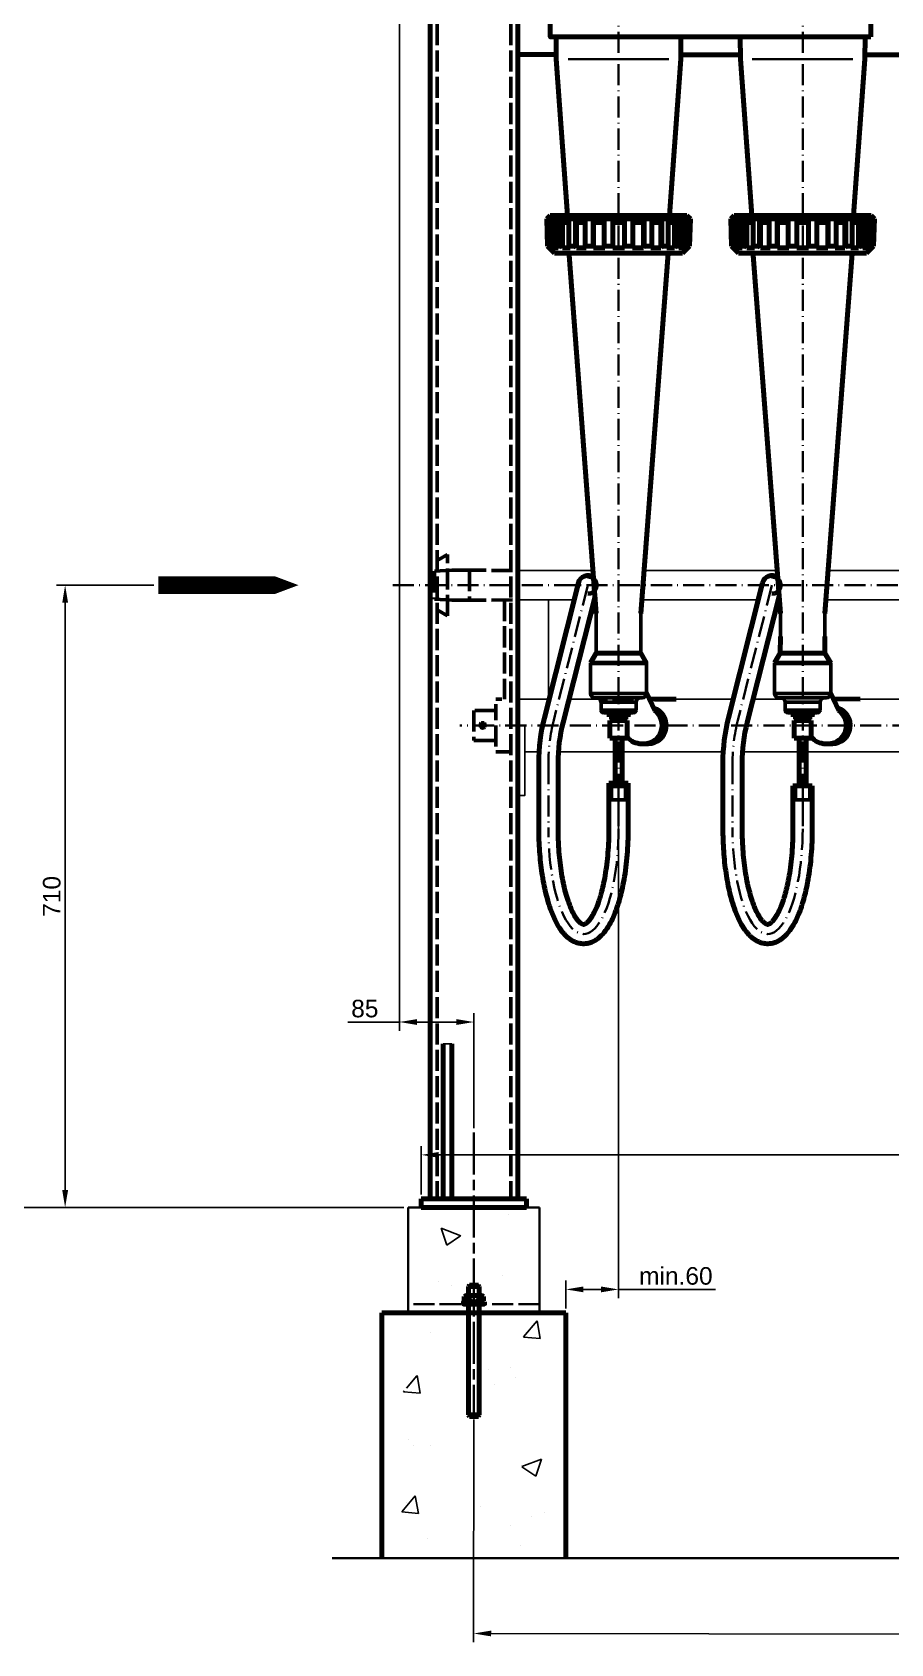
# Model space of a CAD drawing. Header units: millimetres. Extents: x 3186 to 4027, y 1197 to 1791.
# Drawn here: x 3339.6 to 3462, y 1409.1 to 1638.9 of the extents above; entities that cross this region are included whole.
import ezdxf

# ---------------------------------------------------------------- set-up
doc = ezdxf.new("R2010")
doc.units = ezdxf.units.MM
doc.header["$LTSCALE"] = 0.25
for name, pattern in [('ACAD_ISO02W100', [15, 12, -3]), ('ACAD_ISO08W100', [36, 24, -3, 6, -3]), ('ACAD_ISO10W100', [18, 12, -3, 0, -3])]:
    doc.linetypes.add(name, pattern=pattern)
doc.layers.add('AHL-CON-70', color=7, linetype='Continuous')
for name, color, linetype, lineweight in [('KICH THUOC', 1, 'Continuous', 25), ('M_EQUIP_E3', 3, 'Continuous', 35), ('M_EQUIP_E5', 2, 'ACAD_ISO02W100', 50), ('M_EQUIP_E7', 7, 'Continuous', 70), ('M_EQUIP_H_', 4, 'Continuous', 25), ('M_TANKS_E3', 3, 'ACAD_ISO08W100', 35), ('M_TANKS_E7', 7, 'Continuous', 70), ('Visible Edges', 7, 'Continuous', 50), ('Visible Tangent Edges', 7, 'Continuous', 50)]:
    doc.layers.add(name, color=color, linetype=linetype, lineweight=lineweight)
doc.styles.get("Standard").update_dxf_attribs({"font": 'arial.ttf'})
doc.dimstyles.new('ISO 25', dxfattribs={"dimtxt": 2.5, "dimasz": 2.5, "dimexe": 1.25, "dimexo": 0.625, "dimtad": 2, "dimtoh": 1, "dimdec": 0, "dimzin": 0, "dimdsep": 46, "dimtxsty": 'Standard', "dimcen": 2.5, "dimadec": 0, "dimazin": 0, "dimtfac": 1, "dimtdec": 0, "dimtofl": 0, "dimtmove": 0, "dimatfit": 3, "dimfxl": 1, "dimtolj": 1, "dimtzin": 0, "dimarcsym": 0})

# ---------------------------------------------------------------- blocks, each defined once
blk = doc.blocks.new('*D510')
at = {"layer": 'KICH THUOC', "color": 0, "lineweight": -2, "transparency": 16777216}
for p, q in [((3356.91, 1560.04), (3343, 1560.04)), ((3344.25, 1473.79), (3344.25, 1557.54)), ((3392.53, 1471.29), (3343, 1471.29))]:
    blk.add_line(p, q, dxfattribs=at)
at = {"layer": 'KICH THUOC', "color": 0, "transparency": 16777216}
for points in [[(3343.84, 1557.54), (3344.67, 1557.54), (3344.25, 1560.04)], [(3343.84, 1473.79), (3344.67, 1473.79), (3344.25, 1471.29)]]:
    blk.add_solid(points, dxfattribs=at)
at = {"layer": 'KICH THUOC', "color": 0, "transparency": 16777216, "insert": (3342.35, 1515.66), "char_height": 2.5, "attachment_point": 5, "rotation": 90}
blk.add_mtext('\\A1;710', dxfattribs=at)
blk = doc.blocks.new('*D511')
at = {"layer": 'KICH THUOC', "color": 0, "lineweight": -2, "transparency": 16777216}
for p, q in [((3396.64, 1744.31), (3332.23, 1744.31)), ((3333.48, 1473.79), (3333.48, 1741.81)), ((3392.53, 1471.29), (3332.23, 1471.29))]:
    blk.add_line(p, q, dxfattribs=at)
at = {"layer": 'KICH THUOC', "color": 0, "transparency": 16777216}
for points in [[(3333.07, 1741.81), (3333.9, 1741.81), (3333.48, 1744.31)], [(3333.07, 1473.79), (3333.9, 1473.79), (3333.48, 1471.29)]]:
    blk.add_solid(points, dxfattribs=at)
at = {"layer": 'KICH THUOC', "color": 0, "transparency": 16777216, "insert": (3331.58, 1607.8), "char_height": 2.5, "attachment_point": 5, "rotation": 90}
blk.add_mtext('\\A1;2184', dxfattribs=at)
blk = doc.blocks.new('*D512')
at = {"layer": 'KICH THUOC', "color": 0, "lineweight": -2, "transparency": 16777216}
for p, q in [((3391.91, 1654.28), (3391.91, 1496.5)), ((3402.53, 1482.63), (3402.53, 1499)), ((3391.91, 1497.75), (3384.56, 1497.75)), ((3400.03, 1497.75), (3394.41, 1497.75))]:
    blk.add_line(p, q, dxfattribs=at)
at = {"layer": 'KICH THUOC', "color": 0, "transparency": 16777216}
for points in [[(3394.41, 1498.16), (3394.41, 1497.33), (3391.91, 1497.75)], [(3400.03, 1498.16), (3400.03, 1497.33), (3402.53, 1497.75)]]:
    blk.add_solid(points, dxfattribs=at)
at = {"layer": 'KICH THUOC', "color": 0, "transparency": 16777216, "insert": (3386.98, 1499.65), "char_height": 2.5, "attachment_point": 5}
blk.add_mtext('\\A1;85', dxfattribs=at)
blk = doc.blocks.new('*D513')
at = {"layer": 'KICH THUOC', "color": 0, "lineweight": -2, "transparency": 16777216}
for p, q in [((3423.16, 1528.79), (3423.16, 1458.37)), ((3415.66, 1456.91), (3415.66, 1460.87)), ((3418.16, 1459.62), (3420.66, 1459.62)), ((3423.16, 1459.62), (3436.99, 1459.62))]:
    blk.add_line(p, q, dxfattribs=at)
at = {"layer": 'KICH THUOC', "color": 0, "transparency": 16777216}
for points in [[(3418.16, 1460.04), (3418.16, 1459.21), (3415.66, 1459.62)], [(3420.66, 1460.04), (3420.66, 1459.21), (3423.16, 1459.62)]]:
    blk.add_solid(points, dxfattribs=at)
at = {"layer": 'KICH THUOC', "color": 0, "transparency": 16777216, "insert": (3431.33, 1461.53), "char_height": 2.5, "attachment_point": 5}
blk.add_mtext('\\A1;min.60', dxfattribs=at)
blk = doc.blocks.new('*D514')
at = {"layer": 'KICH THUOC', "color": 0, "lineweight": -2, "transparency": 16777216}
for p, q in [((3395.03, 1473.16), (3395.03, 1480.05)), ((3582.53, 1473.16), (3582.53, 1480.05)), ((3397.53, 1478.8), (3580.03, 1478.8))]:
    blk.add_line(p, q, dxfattribs=at)
at = {"layer": 'KICH THUOC', "color": 0, "transparency": 16777216}
for points in [[(3397.53, 1479.22), (3397.53, 1478.39), (3395.03, 1478.8)], [(3580.03, 1479.22), (3580.03, 1478.39), (3582.53, 1478.8)]]:
    blk.add_solid(points, dxfattribs=at)
at = {"layer": 'KICH THUOC', "color": 0, "transparency": 16777216, "insert": (3488.78, 1480.7), "char_height": 2.5, "attachment_point": 5}
blk.add_mtext('\\A1;1500', dxfattribs=at)
blk = doc.blocks.new('*D522')
at = {"layer": 'KICH THUOC', "color": 0, "lineweight": -2, "transparency": 16777216}
for p, q in [((3402.53, 1441.09), (3402.49, 1409.31)), ((3575.03, 1440.87), (3574.99, 1409.1)), ((3404.99, 1410.56), (3572.49, 1410.35))]:
    blk.add_line(p, q, dxfattribs=at)
at = {"layer": 'KICH THUOC', "color": 0, "transparency": 16777216}
for points in [[(3405, 1410.98), (3404.99, 1410.15), (3402.49, 1410.56)], [(3572.5, 1410.77), (3572.49, 1409.93), (3574.99, 1410.35)]]:
    blk.add_solid(points, dxfattribs=at)
at = {"layer": 'KICH THUOC', "color": 0, "transparency": 16777216, "insert": (3488.75, 1412.36), "char_height": 2.5, "attachment_point": 5, "rotation": 359.9273}
blk.add_mtext('\\A1;1380', dxfattribs=at)

msp = doc.modelspace()

# ---------------------------------------------------------------- linework, layer by layer
at = {"layer": 'AHL-CON-70', "linetype": 'Continuous'}
for p, q in [((3408.78, 1562.14), (3419.52, 1562.14)), ((3426.8, 1562.14), (3445.77, 1562.14)), ((3453.05, 1562.14), (3472.02, 1562.14)), ((3408.78, 1557.93), (3416.83, 1557.93)), ((3413.16, 1557.93), (3413.16, 1543.8)), ((3426.48, 1557.93), (3443.08, 1557.93)), ((3452.73, 1557.93), (3469.1, 1557.93)), ((3408.78, 1543.8), (3413.26, 1543.8)), ((3416.1, 1543.8), (3420.16, 1543.8)), ((3431.38, 1543.8), (3439.51, 1543.8)), ((3442.35, 1543.8), (3446.7, 1543.8)), ((3457.63, 1543.8), (3465.76, 1543.8)), ((3409.78, 1536.27), (3411.83, 1536.27)), ((3414.59, 1536.27), (3422.66, 1536.27)), ((3423.66, 1536.27), (3438.08, 1536.27)), ((3440.84, 1536.27), (3448.91, 1536.27)), ((3449.91, 1536.27), (3464.33, 1536.27)), ((3398.16, 1494.63), (3399.41, 1494.63))]:
    msp.add_line(p, q, dxfattribs=at)
msp.add_lwpolyline([(3408.78, 1530.04), (3409.78, 1530.04), (3409.78, 1540.04), (3408.78, 1540.04)], close=True, dxfattribs=at)
at = {"layer": 'M_EQUIP_E3', "color": 3, "linetype": 'ACAD_ISO10W100', "lineweight": 35}
for p, q in [((3423.16, 1717.13), (3423.16, 1531.7)), ((3449.41, 1717.13), (3449.41, 1531.7)), ((3390.98, 1560.04), (3556.66, 1560.04)), ((3589.41, 1540.04), (3400.53, 1540.04))]:
    msp.add_line(p, q, dxfattribs=at)
at = {"layer": 'M_EQUIP_E3', "color": 3, "linetype": 'Continuous', "lineweight": 35}
for p, q in [((3415.98, 1635.04), (3430.3, 1635.04)), ((3430.33, 1635.04), (3416.02, 1635.04)), ((3442.23, 1635.04), (3456.55, 1635.04))]:
    msp.add_line(p, q, dxfattribs=at)
at = {"layer": 'M_EQUIP_E3', "linetype": 'ACAD_ISO08W100', "lineweight": 35}
msp.add_line((3402.53, 1482.01), (3402.53, 1441.5), dxfattribs=at)
at = {"layer": 'M_EQUIP_E3', "linetype": 'Continuous', "lineweight": 35}
for p, q in [((3401.89, 1460.25), (3401.89, 1458.75)), ((3403.17, 1460.25), (3403.17, 1458.75)), ((3401.89, 1457.54), (3401.89, 1441.5)), ((3403.17, 1457.54), (3403.17, 1441.5))]:
    msp.add_line(p, q, dxfattribs=at)
at = {"layer": 'M_EQUIP_E3', "linetype": 'ACAD_ISO10W100', "lineweight": 35}
for points in [[(3418.78, 1560.04), (3413.92, 1540.8, 0.061982), (3413.16, 1534.67), (3413.16, 1525.29)], [(3445.03, 1560.04), (3440.17, 1540.8, 0.061982), (3439.41, 1534.67), (3439.41, 1525.29)]]:
    msp.add_lwpolyline(points, format="xyb", dxfattribs=at)
at = {"layer": 'M_EQUIP_E3', "color": 3, "linetype": 'Continuous', "lineweight": 35}
for centre, radius, end in [((3418.78, 1560.04), 1.07, 90), ((3418.78, 1560.04), 1.39, 40.8151), ((3445.03, 1560.04), 1.07, 90), ((3445.03, 1560.04), 1.39, 40.8151)]:
    msp.add_arc(centre, radius, 270, end, dxfattribs=at)
at = {"layer": 'M_EQUIP_E3', "linetype": 'ACAD_ISO10W100', "lineweight": 35, "extrusion": (0, 0, -1)}
for centre in [(3418.16, 1525.29), (3444.41, 1525.29)]:
    msp.add_ellipse(centre, major_axis=(0, 15), ratio=0.333333, start_param=1.570796, end_param=4.712389, dxfattribs=at)
at = {"layer": 'M_EQUIP_E5', "color": 2, "linetype": 'ACAD_ISO02W100', "lineweight": 50}
for p, q in [((3397.28, 1703.79), (3397.28, 1472.54)), ((3407.78, 1703.79), (3407.78, 1472.54)), ((3397.28, 1563.54), (3398.78, 1564.41)), ((3398.78, 1555.66), (3398.78, 1564.41)), ((3396.91, 1562.01), (3399.41, 1562.16)), ((3396.91, 1562.01), (3396.91, 1558.06)), ((3399.41, 1562.16), (3401.28, 1562.16)), ((3401.28, 1562.16), (3408.78, 1562.14)), ((3401.91, 1562.16), (3401.91, 1557.91)), ((3396.91, 1558.06), (3399.41, 1557.91)), ((3401.28, 1557.91), (3408.78, 1557.93)), ((3406.91, 1557.92), (3406.91, 1543.8)), ((3397.28, 1556.54), (3398.78, 1555.66)), ((3399.41, 1557.91), (3401.28, 1557.91)), ((3405.65, 1542.16), (3402.53, 1542.16)), ((3402.53, 1542.16), (3402.53, 1537.91)), ((3405.66, 1543.8), (3406.53, 1543.8)), ((3405.66, 1537.02), (3405.66, 1543.05)), ((3402.53, 1537.91), (3405.65, 1537.91)), ((3405.66, 1536.27), (3407.78, 1536.27)), ((3422.16, 1529.41), (3422.16, 1531.41)), ((3424.16, 1529.41), (3424.16, 1531.41)), ((3448.41, 1529.41), (3448.41, 1531.41)), ((3450.41, 1529.41), (3450.41, 1531.41)), ((3422.16, 1529.41), (3424.16, 1529.41)), ((3448.41, 1529.41), (3450.41, 1529.41))]:
    msp.add_line(p, q, dxfattribs=at)
at = {"layer": 'M_EQUIP_E5', "linetype": 'ACAD_ISO02W100', "lineweight": 50}
msp.add_line((3425.31, 1543.8), (3420.69, 1543.8), dxfattribs=at)
at = {"layer": 'M_EQUIP_E5', "lineweight": 35}
msp.add_line((3411.9, 1457.54), (3393.15, 1457.54), dxfattribs=at)
at = {"layer": 'M_EQUIP_E5', "color": 2, "linetype": 'ACAD_ISO02W100', "lineweight": 50}
msp.add_circle((3403.78, 1540.04), 0.375, dxfattribs=at)
at = {"layer": 'M_EQUIP_E7', "color": 7, "linetype": 'Continuous', "lineweight": 70}
for p, q in [((3396.28, 1703.79), (3396.28, 1472.54)), ((3408.78, 1703.79), (3408.78, 1472.54)), ((3414.26, 1638.22), (3414.28, 1635.04)), ((3432.06, 1638.22), (3432.03, 1635.04)), ((3440.51, 1638.22), (3440.53, 1635.04)), ((3458.31, 1638.22), (3458.28, 1635.04)), ((3408.78, 1635.72), (3414.28, 1635.72)), ((3414.28, 1635.04), (3415.9, 1612.75)), ((3432.03, 1635.04), (3430.42, 1612.75)), ((3432.04, 1635.66), (3440.53, 1635.66)), ((3440.53, 1635.04), (3442.15, 1612.75)), ((3458.28, 1635.04), (3456.67, 1612.75)), ((3458.29, 1635.66), (3466.78, 1635.66)), ((3414.1, 1612.25), (3415.49, 1612.25)), ((3432.22, 1612.25), (3430.82, 1612.25)), ((3440.35, 1612.25), (3441.74, 1612.25)), ((3458.47, 1612.25), (3457.07, 1612.25)), ((3415.17, 1609.5), (3415.17, 1608.62)), ((3431.14, 1609.5), (3431.14, 1608.62)), ((3441.42, 1609.5), (3441.42, 1608.62)), ((3457.39, 1609.5), (3457.39, 1608.62)), ((3423.16, 1607.37), (3432.28, 1607.37)), ((3449.41, 1607.37), (3458.53, 1607.37)), ((3398.16, 1494.63), (3398.16, 1472.54)), ((3399.41, 1494.63), (3399.41, 1472.54)), ((3395.03, 1472.54), (3395.03, 1471.29)), ((3410.03, 1472.54), (3395.03, 1472.54)), ((3410.03, 1471.29), (3395.03, 1471.29)), ((3395.03, 1471.29), (3410.03, 1471.29)), ((3395.03, 1471.29), (3410.03, 1471.29)), ((3410.03, 1472.54), (3410.03, 1471.29)), ((3389.41, 1456.29), (3389.41, 1421.29)), ((3415.66, 1456.29), (3389.41, 1456.29)), ((3415.66, 1456.29), (3415.66, 1421.29))]:
    msp.add_line(p, q, dxfattribs=at)
at = {"layer": 'M_EQUIP_E7', "linetype": 'Continuous'}
for p, q in [((3412.91, 1612.25), (3413.41, 1612.75)), ((3412.91, 1612.25), (3413.03, 1608.37)), ((3412.91, 1612.25), (3423.16, 1612.25)), ((3413.05, 1611.87), (3413.29, 1611.75)), ((3413.29, 1611.87), (3413.05, 1611.87)), ((3413.05, 1608.36), (3413.05, 1611.87)), ((3413.29, 1608.37), (3413.29, 1611.87)), ((3413.41, 1612.75), (3423.16, 1612.75)), ((3413.63, 1611.87), (3413.86, 1611.74)), ((3414.33, 1611.87), (3413.63, 1611.87)), ((3413.63, 1608.37), (3413.63, 1611.87)), ((3414.33, 1611.74), (3413.86, 1611.74)), ((3413.86, 1608.12), (3413.86, 1611.74)), ((3414.33, 1608.37), (3414.33, 1611.87)), ((3414.99, 1611.87), (3415.18, 1611.74)), ((3414.99, 1608.37), (3414.99, 1611.87)), ((3416.08, 1611.87), (3414.99, 1611.87)), ((3416.08, 1611.74), (3415.18, 1611.74)), ((3415.18, 1608.12), (3415.18, 1611.74)), ((3416.08, 1608.37), (3416.08, 1611.87)), ((3417, 1611.87), (3417.14, 1611.74)), ((3418.4, 1611.87), (3417, 1611.87)), ((3417, 1608.37), (3417, 1611.87)), ((3418.4, 1611.74), (3417.14, 1611.74)), ((3417.14, 1608.12), (3417.14, 1611.74)), ((3418.4, 1608.37), (3418.4, 1611.87)), ((3419.52, 1611.87), (3419.59, 1611.74)), ((3421.11, 1611.87), (3419.52, 1611.87)), ((3419.52, 1608.37), (3419.52, 1611.87)), ((3421.11, 1611.74), (3419.59, 1611.74)), ((3419.59, 1608.12), (3419.59, 1611.74)), ((3421.11, 1608.37), (3421.11, 1611.87)), ((3423.16, 1611.87), (3422.33, 1611.87)), ((3422.33, 1608.12), (3422.33, 1611.87)), ((3423.16, 1611.74), (3422.33, 1611.74)), ((3432.91, 1612.75), (3423.16, 1612.75)), ((3433.41, 1612.25), (3423.16, 1612.25)), ((3423.16, 1611.87), (3423.99, 1611.87)), ((3423.16, 1611.74), (3423.99, 1611.74)), ((3423.99, 1608.12), (3423.99, 1611.87)), ((3425.2, 1608.37), (3425.2, 1611.87)), ((3425.2, 1611.87), (3426.8, 1611.87)), ((3425.2, 1611.74), (3426.73, 1611.74)), ((3426.8, 1611.87), (3426.73, 1611.74)), ((3426.73, 1608.12), (3426.73, 1611.74)), ((3426.8, 1608.37), (3426.8, 1611.87)), ((3427.92, 1608.37), (3427.92, 1611.87)), ((3427.92, 1611.87), (3429.31, 1611.87)), ((3427.92, 1611.74), (3429.18, 1611.74)), ((3429.31, 1611.87), (3429.18, 1611.74)), ((3429.18, 1608.12), (3429.18, 1611.74)), ((3429.31, 1608.37), (3429.31, 1611.87)), ((3430.24, 1611.87), (3431.33, 1611.87)), ((3430.24, 1608.37), (3430.24, 1611.87)), ((3430.24, 1611.74), (3431.14, 1611.74)), ((3431.33, 1611.87), (3431.14, 1611.74)), ((3431.14, 1608.12), (3431.14, 1611.74)), ((3431.33, 1608.37), (3431.33, 1611.87)), ((3431.99, 1608.37), (3431.99, 1611.87)), ((3431.99, 1611.87), (3432.68, 1611.87)), ((3431.99, 1611.74), (3432.46, 1611.74)), ((3432.68, 1611.87), (3432.46, 1611.74)), ((3432.46, 1608.12), (3432.46, 1611.74)), ((3432.68, 1608.37), (3432.68, 1611.87)), ((3433.41, 1612.25), (3432.91, 1612.75)), ((3433.03, 1608.37), (3433.03, 1611.87)), ((3433.27, 1611.87), (3433.03, 1611.75)), ((3433.03, 1611.87), (3433.27, 1611.87)), ((3433.27, 1608.36), (3433.27, 1611.87)), ((3433.41, 1612.25), (3433.28, 1608.37)), ((3439.16, 1612.25), (3439.66, 1612.75)), ((3439.16, 1612.25), (3449.41, 1612.25)), ((3439.16, 1612.25), (3439.28, 1608.37)), ((3439.3, 1608.36), (3439.3, 1611.87)), ((3439.54, 1611.87), (3439.3, 1611.87)), ((3439.3, 1611.87), (3439.54, 1611.75)), ((3439.54, 1608.37), (3439.54, 1611.87)), ((3439.66, 1612.75), (3449.41, 1612.75)), ((3439.88, 1608.37), (3439.88, 1611.87)), ((3440.58, 1611.87), (3439.88, 1611.87)), ((3439.88, 1611.87), (3440.11, 1611.74)), ((3440.11, 1608.12), (3440.11, 1611.74)), ((3440.58, 1611.74), (3440.11, 1611.74)), ((3440.58, 1608.37), (3440.58, 1611.87)), ((3441.24, 1608.37), (3441.24, 1611.87)), ((3442.33, 1611.87), (3441.24, 1611.87)), ((3441.24, 1611.87), (3441.43, 1611.74)), ((3441.43, 1608.12), (3441.43, 1611.74)), ((3442.33, 1611.74), (3441.43, 1611.74)), ((3442.33, 1608.37), (3442.33, 1611.87)), ((3444.65, 1611.87), (3443.25, 1611.87)), ((3443.25, 1608.37), (3443.25, 1611.87)), ((3443.25, 1611.87), (3443.39, 1611.74)), ((3444.65, 1611.74), (3443.39, 1611.74)), ((3443.39, 1608.12), (3443.39, 1611.74)), ((3444.65, 1608.37), (3444.65, 1611.87)), ((3445.77, 1608.37), (3445.77, 1611.87)), ((3447.36, 1611.87), (3445.77, 1611.87)), ((3445.77, 1611.87), (3445.84, 1611.74)), ((3445.84, 1608.12), (3445.84, 1611.74)), ((3447.36, 1611.74), (3445.84, 1611.74)), ((3447.36, 1608.37), (3447.36, 1611.87)), ((3448.58, 1608.12), (3448.58, 1611.87)), ((3449.41, 1611.87), (3448.58, 1611.87)), ((3449.41, 1611.74), (3448.58, 1611.74)), ((3459.16, 1612.75), (3449.41, 1612.75)), ((3459.66, 1612.25), (3449.41, 1612.25)), ((3449.41, 1611.87), (3450.24, 1611.87)), ((3449.41, 1611.74), (3450.24, 1611.74)), ((3450.24, 1608.12), (3450.24, 1611.87)), ((3451.45, 1608.37), (3451.45, 1611.87)), ((3451.45, 1611.87), (3453.05, 1611.87)), ((3451.45, 1611.74), (3452.98, 1611.74)), ((3453.05, 1611.87), (3452.98, 1611.74)), ((3452.98, 1608.12), (3452.98, 1611.74)), ((3453.05, 1608.37), (3453.05, 1611.87)), ((3454.17, 1608.37), (3454.17, 1611.87)), ((3454.17, 1611.87), (3455.56, 1611.87)), ((3454.17, 1611.74), (3455.43, 1611.74)), ((3455.56, 1611.87), (3455.43, 1611.74)), ((3455.43, 1608.12), (3455.43, 1611.74)), ((3455.56, 1608.37), (3455.56, 1611.87)), ((3456.49, 1608.37), (3456.49, 1611.87)), ((3456.49, 1611.87), (3457.58, 1611.87)), ((3456.49, 1611.74), (3457.39, 1611.74)), ((3457.58, 1611.87), (3457.39, 1611.74)), ((3457.39, 1608.12), (3457.39, 1611.74)), ((3457.58, 1608.37), (3457.58, 1611.87)), ((3458.24, 1611.87), (3458.93, 1611.87)), ((3458.24, 1608.37), (3458.24, 1611.87)), ((3458.24, 1611.74), (3458.71, 1611.74)), ((3458.93, 1611.87), (3458.71, 1611.74)), ((3458.71, 1608.12), (3458.71, 1611.74)), ((3458.93, 1608.37), (3458.93, 1611.87)), ((3459.66, 1612.25), (3459.16, 1612.75)), ((3459.28, 1608.37), (3459.28, 1611.87)), ((3459.28, 1611.87), (3459.52, 1611.87)), ((3459.52, 1611.87), (3459.28, 1611.75)), ((3459.52, 1608.36), (3459.52, 1611.87)), ((3459.66, 1612.25), (3459.53, 1608.37)), ((3413.03, 1608.37), (3414.03, 1607.37)), ((3413.54, 1608.12), (3413.28, 1608.12)), ((3413.63, 1608.37), (3413.29, 1608.37)), ((3413.29, 1608.37), (3413.54, 1608.12)), ((3413.86, 1608.12), (3413.63, 1608.37)), ((3414.55, 1608.12), (3413.86, 1608.12)), ((3414.03, 1607.37), (3423.16, 1607.37)), ((3414.99, 1608.37), (3414.33, 1608.37)), ((3414.33, 1608.37), (3414.55, 1608.12)), ((3415.18, 1608.12), (3414.99, 1608.37)), ((3415.18, 1608.12), (3416.27, 1608.12)), ((3416.08, 1608.37), (3416.27, 1608.12)), ((3417, 1608.37), (3416.08, 1608.37)), ((3417, 1608.37), (3417.14, 1608.12)), ((3417.14, 1608.12), (3418.54, 1608.12)), ((3418.4, 1608.37), (3418.54, 1608.12)), ((3419.52, 1608.37), (3418.4, 1608.37)), ((3419.59, 1608.12), (3419.52, 1608.37)), ((3419.59, 1608.12), (3421.18, 1608.12)), ((3422.33, 1608.37), (3421.11, 1608.37)), ((3421.11, 1608.37), (3421.18, 1608.12)), ((3422.33, 1608.12), (3423.16, 1608.12)), ((3423.99, 1608.12), (3423.16, 1608.12)), ((3423.99, 1608.37), (3425.2, 1608.37)), ((3425.2, 1608.37), (3425.13, 1608.12)), ((3426.73, 1608.12), (3425.13, 1608.12)), ((3426.73, 1608.12), (3426.8, 1608.37)), ((3426.8, 1608.37), (3427.92, 1608.37)), ((3427.92, 1608.37), (3427.78, 1608.12)), ((3429.18, 1608.12), (3427.78, 1608.12)), ((3429.31, 1608.37), (3429.18, 1608.12)), ((3429.31, 1608.37), (3430.24, 1608.37)), ((3430.24, 1608.37), (3430.05, 1608.12)), ((3431.14, 1608.12), (3430.05, 1608.12)), ((3431.14, 1608.12), (3431.33, 1608.37)), ((3431.33, 1608.37), (3431.99, 1608.37)), ((3431.99, 1608.37), (3431.76, 1608.12)), ((3431.76, 1608.12), (3432.46, 1608.12)), ((3433.28, 1608.37), (3432.28, 1607.37)), ((3432.46, 1608.12), (3432.68, 1608.37)), ((3432.68, 1608.37), (3433.03, 1608.37)), ((3433.03, 1608.37), (3432.78, 1608.12)), ((3432.78, 1608.12), (3433.03, 1608.12)), ((3439.28, 1608.37), (3440.28, 1607.37)), ((3439.79, 1608.12), (3439.53, 1608.12)), ((3439.54, 1608.37), (3439.79, 1608.12)), ((3439.88, 1608.37), (3439.54, 1608.37)), ((3440.11, 1608.12), (3439.88, 1608.37)), ((3440.8, 1608.12), (3440.11, 1608.12)), ((3440.28, 1607.37), (3449.41, 1607.37)), ((3440.58, 1608.37), (3440.8, 1608.12)), ((3441.24, 1608.37), (3440.58, 1608.37)), ((3441.43, 1608.12), (3441.24, 1608.37)), ((3441.43, 1608.12), (3442.52, 1608.12)), ((3443.25, 1608.37), (3442.33, 1608.37)), ((3442.33, 1608.37), (3442.52, 1608.12)), ((3443.25, 1608.37), (3443.39, 1608.12)), ((3443.39, 1608.12), (3444.79, 1608.12)), ((3445.77, 1608.37), (3444.65, 1608.37)), ((3444.65, 1608.37), (3444.79, 1608.12)), ((3445.84, 1608.12), (3445.77, 1608.37)), ((3445.84, 1608.12), (3447.43, 1608.12)), ((3447.36, 1608.37), (3447.43, 1608.12)), ((3448.58, 1608.37), (3447.36, 1608.37)), ((3448.58, 1608.12), (3449.41, 1608.12)), ((3450.24, 1608.12), (3449.41, 1608.12)), ((3450.24, 1608.37), (3451.45, 1608.37)), ((3451.45, 1608.37), (3451.38, 1608.12)), ((3452.98, 1608.12), (3451.38, 1608.12)), ((3452.98, 1608.12), (3453.05, 1608.37)), ((3453.05, 1608.37), (3454.17, 1608.37)), ((3454.17, 1608.37), (3454.03, 1608.12)), ((3455.43, 1608.12), (3454.03, 1608.12)), ((3455.56, 1608.37), (3455.43, 1608.12)), ((3455.56, 1608.37), (3456.49, 1608.37)), ((3456.49, 1608.37), (3456.3, 1608.12)), ((3457.39, 1608.12), (3456.3, 1608.12)), ((3457.39, 1608.12), (3457.58, 1608.37)), ((3457.58, 1608.37), (3458.24, 1608.37)), ((3458.24, 1608.37), (3458.01, 1608.12)), ((3458.01, 1608.12), (3458.71, 1608.12)), ((3459.53, 1608.37), (3458.53, 1607.37)), ((3458.71, 1608.12), (3458.93, 1608.37)), ((3458.93, 1608.37), (3459.28, 1608.37)), ((3459.28, 1608.37), (3459.03, 1608.12)), ((3459.03, 1608.12), (3459.28, 1608.12))]:
    msp.add_line(p, q, dxfattribs=at)
at = {"layer": 'M_EQUIP_E7'}
for p, q in [((3446.23, 1552.72), (3446.22, 1550.33)), ((3452.58, 1552.72), (3452.57, 1550.33)), ((3419.98, 1550.33), (3419.16, 1548.97)), ((3419.16, 1548.97), (3427.16, 1548.91)), ((3419.98, 1550.33), (3426.33, 1550.33)), ((3426.33, 1550.33), (3427.16, 1548.91)), ((3446.22, 1550.33), (3445.41, 1548.97)), ((3445.41, 1548.97), (3453.41, 1548.91)), ((3446.22, 1550.33), (3452.57, 1550.33)), ((3452.57, 1550.33), (3453.41, 1548.91)), ((3428.3, 1543.8), (3427.56, 1543.82)), ((3431.38, 1543.8), (3428.3, 1543.8)), ((3457.63, 1543.8), (3453.79, 1543.84))]:
    msp.add_line(p, q, dxfattribs=at)
at = {"layer": 'M_EQUIP_E7', "linetype": 'Continuous', "lineweight": 70}
for p, q in [((3428.33, 1542.15), (3427.15, 1544.67)), ((3454.58, 1542.15), (3453.4, 1544.67)), ((3421.81, 1541.84), (3421.81, 1541.27)), ((3424.51, 1541.84), (3424.51, 1541.27)), ((3448.06, 1541.84), (3448.06, 1541.27)), ((3450.76, 1541.84), (3450.76, 1541.27)), ((3421.81, 1541.27), (3423.16, 1541.27)), ((3424.39, 1540.73), (3421.93, 1540.73)), ((3421.93, 1540.73), (3421.93, 1538.23)), ((3422.3, 1540.82), (3422.3, 1540.73)), ((3422.3, 1540.82), (3424.02, 1540.82)), ((3422.4, 1541.27), (3422.4, 1540.82)), ((3424.51, 1541.27), (3423.16, 1541.27)), ((3423.92, 1541.27), (3423.92, 1540.82)), ((3424.02, 1540.82), (3424.02, 1540.73)), ((3424.39, 1540.73), (3424.39, 1538.23)), ((3448.06, 1541.27), (3449.41, 1541.27)), ((3450.64, 1540.73), (3448.18, 1540.73)), ((3448.18, 1540.73), (3448.18, 1538.23)), ((3448.55, 1540.82), (3448.55, 1540.73)), ((3448.55, 1540.82), (3450.27, 1540.82)), ((3448.65, 1541.27), (3448.65, 1540.82)), ((3450.76, 1541.27), (3449.41, 1541.27)), ((3450.17, 1541.27), (3450.17, 1540.82)), ((3450.27, 1540.82), (3450.27, 1540.73)), ((3450.64, 1540.73), (3450.64, 1538.23)), ((3421.93, 1538.23), (3424.39, 1538.23)), ((3422.66, 1531.41), (3422.66, 1538.23)), ((3423.66, 1531.41), (3423.66, 1538.23)), ((3427.4, 1537.41), (3426.43, 1537.41)), ((3448.18, 1538.23), (3450.64, 1538.23)), ((3448.91, 1531.41), (3448.91, 1538.23)), ((3449.91, 1531.41), (3449.91, 1538.23)), ((3453.65, 1537.41), (3452.68, 1537.41)), ((3421.78, 1525.29), (3421.78, 1531.79)), ((3421.78, 1531.79), (3423.16, 1531.79)), ((3421.78, 1525.29), (3421.78, 1531.41)), ((3424.53, 1531.41), (3421.78, 1531.41)), ((3424.53, 1531.79), (3423.16, 1531.79)), ((3424.53, 1525.29), (3424.53, 1531.79)), ((3424.53, 1525.29), (3424.53, 1531.41)), ((3448.03, 1525.29), (3448.03, 1531.41)), ((3450.78, 1531.41), (3448.03, 1531.41)), ((3450.78, 1525.29), (3450.78, 1531.41)), ((3401.89, 1460.25), (3401.78, 1460.03)), ((3401.78, 1460.03), (3401.78, 1458.75)), ((3403.28, 1460.03), (3401.78, 1460.03)), ((3403.17, 1460.25), (3401.89, 1460.25)), ((3403.17, 1460.25), (3403.28, 1460.03)), ((3403.28, 1460.03), (3403.28, 1458.75)), ((3401.16, 1458.6), (3401.16, 1458)), ((3403.57, 1458.75), (3401.5, 1458.75)), ((3403.57, 1457.85), (3401.5, 1457.85)), ((3401.78, 1457.54), (3401.78, 1441.72)), ((3401.85, 1458.6), (3401.85, 1458)), ((3403.22, 1458.6), (3403.22, 1458)), ((3403.28, 1457.54), (3403.28, 1441.72)), ((3403.91, 1458.6), (3403.91, 1458)), ((3401.89, 1441.5), (3401.78, 1441.72)), ((3403.28, 1441.72), (3401.78, 1441.72)), ((3403.17, 1441.5), (3401.89, 1441.5)), ((3403.17, 1441.5), (3401.89, 1441.5)), ((3403.17, 1441.5), (3403.28, 1441.72))]:
    msp.add_line(p, q, dxfattribs=at)
at = {"layer": 'M_EQUIP_E7', "lineweight": 35}
for p, q in [((3393.15, 1457.54), (3393.15, 1471.29)), ((3393.15, 1471.29), (3411.9, 1471.29)), ((3411.9, 1471.29), (3411.9, 1457.54)), ((3393.15, 1457.54), (3393.15, 1456.29)), ((3411.9, 1456.29), (3411.9, 1457.54)), ((3382.33, 1421.29), (3591.28, 1421.29))]:
    msp.add_line(p, q, dxfattribs=at)
at = {"layer": 'M_EQUIP_E7', "color": 7, "linetype": 'Continuous', "lineweight": 70}
msp.add_lwpolyline([(3459.15, 1638.22), (3413.42, 1638.22), (3413.42, 1643.22), (3459.15, 1643.22)], close=True, dxfattribs=at)
at = {"layer": 'M_EQUIP_E7', "linetype": 'Continuous'}
msp.add_lwpolyline([(3377.53, 1560.04, 0, 7.5, 0), (3367.53, 1560.04, 2.5, 2.5, 0), (3357.53, 1560.04, 2.5, 2.5, 0)], format="xyseb", dxfattribs=at)
at = {"layer": 'M_EQUIP_E7', "linetype": 'Continuous', "lineweight": 70}
for points in [[(3417.45, 1560.37), (3412.59, 1541.14, 0.061982), (3411.78, 1534.67), (3411.78, 1525.29)], [(3443.7, 1560.37), (3438.84, 1541.14, 0.061982), (3438.03, 1534.67), (3438.03, 1525.29)], [(3419.8, 1558.44), (3415.25, 1540.46, 0.061982), (3414.53, 1534.67), (3414.53, 1525.29)], [(3446.05, 1558.44), (3441.5, 1540.46, 0.061982), (3440.78, 1534.67), (3440.78, 1525.29)]]:
    msp.add_lwpolyline(points, format="xyb", dxfattribs=at)
msp.add_lwpolyline([(3404.03, 1457.85), (3404.03, 1457.54), (3401.03, 1457.54), (3401.03, 1457.85)], close=True, dxfattribs=at)
at = {"layer": 'M_EQUIP_E7', "color": 7, "linetype": 'Continuous', "lineweight": 70}
for centre, start, end in [((3415.74, 1607.16), 3.3, 34.8426), ((3430.58, 1607.16), 145.1574, 176.7), ((3441.99, 1607.16), 3.3, 34.8426), ((3456.83, 1607.16), 145.1574, 176.7)]:
    msp.add_arc(centre, 0.375, start, end, dxfattribs=at)
at = {"layer": 'M_EQUIP_E7', "linetype": 'Continuous', "lineweight": 70}
for centre, radius, start, end in [((3418.78, 1560.04), 1.38, 53.9323, 165.8129), ((3445.03, 1560.04), 1.38, 53.9323, 165.8129), ((3426.43, 1540.04), 2.62, 219.2514, 270), ((3452.68, 1540.04), 2.62, 219.2514, 270), ((3401.5, 1458.28), 0.47, 42.9268, 137.0732), ((3401.5, 1458.32), 0.47, 222.9268, 317.0732), ((3402.53, 1457.09), 1.66, 65.4273, 114.5727), ((3402.53, 1459.5), 1.66, 245.4273, 294.5727), ((3403.57, 1458.28), 0.47, 42.9268, 137.0732), ((3403.57, 1458.32), 0.47, 222.9268, 317.0732)]:
    msp.add_arc(centre, radius, start, end, dxfattribs=at)
for centre, major_axis, ratio, start_param, end_param in [((3424.48, 1544.2), (-2.69, 0), 0.888636, 7.86634, 8.01683), ((3426.84, 1540.04), (0, 2.62), 0.965926, 3.141593, 5.651938), ((3427.16, 1540.04), (0, 2.62), 0.965926, 3.141593, 5.858205), ((3427.4, 1540.04), (0, 2.62), 0.965926, 3.141593, 5.982102), ((3450.73, 1544.2), (-2.69, 0), 0.888636, 7.86634, 8.01683), ((3453.09, 1540.04), (0, 2.62), 0.965926, 3.141593, 5.651938), ((3453.41, 1540.04), (0, 2.62), 0.965926, 3.141593, 5.858205), ((3453.65, 1540.04), (0, 2.62), 0.965926, 3.141593, 5.982102)]:
    msp.add_ellipse(centre, major_axis=major_axis, ratio=ratio, start_param=start_param, end_param=end_param, dxfattribs=at)
for points, knots in [([(3424.53, 1525.29), (3424.53, 1524.66), (3424.52, 1524.04), (3424.45, 1522.19), (3424.35, 1520.98), (3424.05, 1518.64), (3423.86, 1517.52), (3423.43, 1515.66), (3423.21, 1514.88), (3422.73, 1513.45), (3422.46, 1512.79), (3421.96, 1511.78), (3421.73, 1511.39), (3421.25, 1510.68), (3420.99, 1510.35), (3420.5, 1509.88), (3420.3, 1509.7), (3419.86, 1509.39), (3419.62, 1509.26), (3419.16, 1509.07), (3418.95, 1509.01), (3418.52, 1508.92), (3418.29, 1508.91), (3417.85, 1508.92), (3417.63, 1508.95), (3417.2, 1509.06), (3416.99, 1509.13), (3416.6, 1509.32), (3416.41, 1509.43), (3416.06, 1509.68), (3415.89, 1509.81), (3415.57, 1510.11), (3415.42, 1510.27), (3415.02, 1510.74), (3414.79, 1511.07), (3414.35, 1511.79), (3414.15, 1512.18), (3413.77, 1513.02), (3413.59, 1513.47), (3413.26, 1514.41), (3413.1, 1514.91), (3412.72, 1516.3), (3412.52, 1517.23), (3412.19, 1519.2), (3412.05, 1520.22), (3411.87, 1522.34), (3411.81, 1523.42), (3411.79, 1524.77), (3411.78, 1525.03), (3411.78, 1525.29)], [4.712389, 4.712389, 4.712389, 4.712389, 4.832897, 4.832897, 5.073912, 5.073912, 5.314927, 5.314927, 5.504615, 5.504615, 5.694303, 5.694303, 5.828926, 5.828926, 5.963549, 5.963549, 6.054938, 6.054938, 6.146326, 6.146326, 6.219583, 6.219583, 6.29284, 6.29284, 6.366097, 6.366097, 6.439354, 6.439354, 6.512612, 6.512612, 6.585869, 6.585869, 6.659126, 6.659126, 6.786599, 6.786599, 6.914073, 6.914073, 7.041546, 7.041546, 7.169019, 7.169019, 7.380582, 7.380582, 7.592145, 7.592145, 7.803708, 7.803708, 7.853982, 7.853982, 7.853982, 7.853982]), ([(3421.78, 1525.29), (3421.78, 1524.72), (3421.77, 1524.15), (3421.71, 1522.43), (3421.61, 1521.29), (3421.34, 1519.12), (3421.17, 1518.09), (3420.78, 1516.38), (3420.58, 1515.67), (3420.19, 1514.51), (3419.99, 1514.03), (3419.64, 1513.27), (3419.47, 1512.97), (3419.14, 1512.46), (3418.98, 1512.25), (3418.74, 1511.99), (3418.64, 1511.91), (3418.48, 1511.78), (3418.41, 1511.74), (3418.31, 1511.69), (3418.27, 1511.68), (3418.21, 1511.66), (3418.19, 1511.66), (3418.14, 1511.66), (3418.12, 1511.66), (3418.07, 1511.67), (3418.04, 1511.68), (3417.95, 1511.72), (3417.9, 1511.74), (3417.79, 1511.82), (3417.72, 1511.87), (3417.58, 1512), (3417.5, 1512.08), (3417.28, 1512.32), (3417.14, 1512.51), (3416.85, 1512.96), (3416.71, 1513.23), (3416.42, 1513.82), (3416.28, 1514.15), (3415.89, 1515.19), (3415.65, 1515.97), (3415.23, 1517.71), (3415.05, 1518.66), (3414.77, 1520.67), (3414.67, 1521.72), (3414.56, 1523.62), (3414.53, 1524.45), (3414.53, 1525.29)], [4.712389, 4.712389, 4.712389, 4.712389, 4.829851, 4.829851, 5.069819, 5.069819, 5.309787, 5.309787, 5.505642, 5.505642, 5.668688, 5.668688, 5.804286, 5.804286, 5.939885, 5.939885, 6.033219, 6.033219, 6.126552, 6.126552, 6.200884, 6.200884, 6.275215, 6.275215, 6.349546, 6.349546, 6.423877, 6.423877, 6.498209, 6.498209, 6.57254, 6.57254, 6.646871, 6.646871, 6.765913, 6.765913, 6.884955, 6.884955, 7.003997, 7.003997, 7.230126, 7.230126, 7.456255, 7.456255, 7.682384, 7.682384, 7.853982, 7.853982, 7.853982, 7.853982]), ([(3450.78, 1525.29), (3450.78, 1524.66), (3450.77, 1524.04), (3450.7, 1522.19), (3450.6, 1520.98), (3450.3, 1518.64), (3450.11, 1517.52), (3449.68, 1515.66), (3449.46, 1514.88), (3448.98, 1513.45), (3448.71, 1512.79), (3448.21, 1511.78), (3447.98, 1511.39), (3447.5, 1510.68), (3447.24, 1510.35), (3446.75, 1509.88), (3446.55, 1509.7), (3446.11, 1509.39), (3445.87, 1509.26), (3445.41, 1509.07), (3445.2, 1509.01), (3444.77, 1508.92), (3444.54, 1508.91), (3444.1, 1508.92), (3443.88, 1508.95), (3443.45, 1509.06), (3443.24, 1509.13), (3442.85, 1509.32), (3442.66, 1509.43), (3442.31, 1509.68), (3442.14, 1509.81), (3441.82, 1510.11), (3441.67, 1510.27), (3441.27, 1510.74), (3441.04, 1511.07), (3440.6, 1511.79), (3440.4, 1512.18), (3440.02, 1513.02), (3439.84, 1513.47), (3439.51, 1514.41), (3439.35, 1514.91), (3438.97, 1516.3), (3438.77, 1517.23), (3438.44, 1519.2), (3438.3, 1520.22), (3438.12, 1522.34), (3438.06, 1523.42), (3438.04, 1524.77), (3438.03, 1525.03), (3438.03, 1525.29)], [4.712389, 4.712389, 4.712389, 4.712389, 4.832897, 4.832897, 5.073912, 5.073912, 5.314927, 5.314927, 5.504615, 5.504615, 5.694303, 5.694303, 5.828926, 5.828926, 5.963549, 5.963549, 6.054938, 6.054938, 6.146326, 6.146326, 6.219583, 6.219583, 6.29284, 6.29284, 6.366097, 6.366097, 6.439354, 6.439354, 6.512612, 6.512612, 6.585869, 6.585869, 6.659126, 6.659126, 6.786599, 6.786599, 6.914073, 6.914073, 7.041546, 7.041546, 7.169019, 7.169019, 7.380582, 7.380582, 7.592145, 7.592145, 7.803708, 7.803708, 7.853982, 7.853982, 7.853982, 7.853982]), ([(3448.03, 1525.29), (3448.03, 1524.72), (3448.02, 1524.15), (3447.96, 1522.43), (3447.86, 1521.29), (3447.59, 1519.12), (3447.42, 1518.09), (3447.03, 1516.38), (3446.83, 1515.67), (3446.44, 1514.51), (3446.24, 1514.03), (3445.89, 1513.27), (3445.72, 1512.97), (3445.39, 1512.46), (3445.23, 1512.25), (3444.99, 1511.99), (3444.89, 1511.91), (3444.73, 1511.78), (3444.66, 1511.74), (3444.56, 1511.69), (3444.52, 1511.68), (3444.46, 1511.66), (3444.44, 1511.66), (3444.39, 1511.66), (3444.37, 1511.66), (3444.32, 1511.67), (3444.29, 1511.68), (3444.2, 1511.72), (3444.15, 1511.74), (3444.04, 1511.82), (3443.97, 1511.87), (3443.83, 1512), (3443.75, 1512.08), (3443.53, 1512.32), (3443.39, 1512.51), (3443.1, 1512.96), (3442.96, 1513.23), (3442.67, 1513.82), (3442.53, 1514.15), (3442.14, 1515.19), (3441.9, 1515.97), (3441.48, 1517.71), (3441.3, 1518.66), (3441.02, 1520.67), (3440.92, 1521.72), (3440.81, 1523.62), (3440.78, 1524.45), (3440.78, 1525.29)], [4.712389, 4.712389, 4.712389, 4.712389, 4.829851, 4.829851, 5.069819, 5.069819, 5.309787, 5.309787, 5.505642, 5.505642, 5.668688, 5.668688, 5.804286, 5.804286, 5.939885, 5.939885, 6.033219, 6.033219, 6.126552, 6.126552, 6.200884, 6.200884, 6.275215, 6.275215, 6.349546, 6.349546, 6.423877, 6.423877, 6.498209, 6.498209, 6.57254, 6.57254, 6.646871, 6.646871, 6.765913, 6.765913, 6.884955, 6.884955, 7.003997, 7.003997, 7.230126, 7.230126, 7.456255, 7.456255, 7.682384, 7.682384, 7.853982, 7.853982, 7.853982, 7.853982])]:
    msp.add_open_spline(points, degree=3, knots=knots, dxfattribs=at)
at = {"layer": 'M_EQUIP_H_', "linetype": 'Continuous', "lineweight": 25}
for p, q in [((3398.67, 1465.94), (3397.86, 1468.34)), ((3400.65, 1467.28), (3397.87, 1468.34)), ((3407.48, 1470.24), (3407.48, 1470.24)), ((3400.64, 1467.27), (3398.67, 1465.94)), ((3406.59, 1461.65), (3406.59, 1461.65)), ((3397.45, 1460.71), (3397.45, 1460.71)), ((3399.31, 1460.13), (3399.31, 1460.13)), ((3402.19, 1458.87), (3402.19, 1458.87)), ((3403.09, 1456.46), (3403.09, 1456.46)), ((3409.61, 1452.84), (3411.53, 1455.12)), ((3412, 1452.63), (3411.54, 1455.12)), ((3396.31, 1453.48), (3396.31, 1453.48)), ((3409.62, 1452.83), (3411.99, 1452.63)), ((3404.67, 1448.15), (3404.67, 1448.15)), ((3407.75, 1448.47), (3407.75, 1448.47)), ((3392.9, 1445.54), (3394.4, 1447.32)), ((3394.87, 1444.84), (3394.42, 1447.33)), ((3405.48, 1446.05), (3405.48, 1446.05)), ((3408.41, 1447.05), (3408.41, 1447.05)), ((3392.49, 1445.04), (3392.6, 1445.18)), ((3392.49, 1445.04), (3394.87, 1444.84)), ((3393.2, 1438.29), (3393.2, 1438.29)), ((3393.91, 1437.43), (3393.91, 1437.43)), ((3396.33, 1437.34), (3396.33, 1437.34)), ((3402.53, 1437.31), (3402.53, 1437.31)), ((3409.37, 1434.35), (3412.15, 1435.41)), ((3409.37, 1434.34), (3411.35, 1433.01)), ((3411.35, 1433.01), (3412.15, 1435.41)), ((3392.26, 1427.89), (3394.17, 1430.17)), ((3394.64, 1427.69), (3394.18, 1430.17)), ((3392.26, 1427.89), (3394.63, 1427.68)), ((3392.86, 1429.23), (3392.86, 1429.23)), ((3403.42, 1428.72), (3403.42, 1428.72)), ((3410.7, 1427.2), (3410.7, 1427.2)), ((3412.56, 1427.78), (3412.56, 1427.78)), ((3407.82, 1425.94), (3407.82, 1425.94)), ((3395.85, 1424.12), (3395.85, 1424.12)), ((3409.24, 1423.1), (3409.24, 1423.1))]:
    msp.add_line(p, q, dxfattribs=at)
at = {"layer": 'M_TANKS_E3', "color": 3, "linetype": 'ACAD_ISO08W100', "lineweight": 35}
for p, q in [((3423.16, 1531.67), (3423.16, 1525.29)), ((3423.16, 1531.67), (3423.16, 1525.29)), ((3449.41, 1531.67), (3449.41, 1525.29))]:
    msp.add_line(p, q, dxfattribs=at)
at = {"layer": 'M_TANKS_E7', "linetype": 'Continuous'}
for p, q in [((3416.11, 1607.08), (3419.98, 1556)), ((3430.23, 1607.32), (3426.33, 1556)), ((3442.36, 1607.08), (3446.23, 1556)), ((3456.48, 1607.32), (3452.58, 1556))]:
    msp.add_line(p, q, dxfattribs=at)
at = {"layer": 'Visible Edges'}
for p, q in [((3419.98, 1552.72), (3419.98, 1556)), ((3419.98, 1550.33), (3419.98, 1556)), ((3426.33, 1552.72), (3426.33, 1556)), ((3426.33, 1550.33), (3426.33, 1556)), ((3446.23, 1552.72), (3446.23, 1556)), ((3446.23, 1552.72), (3446.23, 1556)), ((3452.58, 1552.72), (3452.58, 1556)), ((3452.58, 1552.72), (3452.58, 1556)), ((3417.67, 1550.03), (3417.67, 1550.03)), ((3419.16, 1544.59), (3419.16, 1548.97)), ((3427.16, 1544.59), (3427.16, 1548.97)), ((3443.92, 1550.03), (3443.92, 1550.03)), ((3445.41, 1544.59), (3445.41, 1548.97)), ((3453.41, 1544.59), (3453.41, 1548.97)), ((3426.53, 1543.97), (3419.78, 1543.97)), ((3420.66, 1542.22), (3420.66, 1543.34)), ((3425.28, 1541.84), (3421.03, 1541.84)), ((3425.66, 1542.22), (3425.66, 1543.34)), ((3452.78, 1543.97), (3446.03, 1543.97)), ((3446.91, 1542.22), (3446.91, 1543.34)), ((3451.53, 1541.84), (3447.28, 1541.84)), ((3451.91, 1542.22), (3451.91, 1543.34))]:
    msp.add_line(p, q, dxfattribs=at)
for centre, radius, start, end in [((3419.78, 1544.59), 0.625, 180, 270), ((3426.53, 1544.59), 0.625, 270, 0), ((3446.03, 1544.59), 0.625, 180, 270), ((3452.78, 1544.59), 0.625, 270, 0), ((3420.03, 1543.34), 0.625, 0, 90), ((3421.03, 1542.22), 0.375, 180, 270), ((3425.28, 1542.22), 0.375, 270, 0), ((3426.28, 1543.34), 0.625, 90, 180), ((3446.28, 1543.34), 0.625, 0, 90), ((3447.28, 1542.22), 0.375, 180, 270), ((3451.53, 1542.22), 0.375, 270, 0), ((3452.53, 1543.34), 0.625, 90, 180)]:
    msp.add_arc(centre, radius, start, end, dxfattribs=at)
for centre in [(3417.67, 1550.84), (3443.92, 1550.84)]:
    msp.add_ellipse(centre, major_axis=(0, -0.813), ratio=0.965926, start_param=6.282899, end_param=6.283185, dxfattribs=at)
at = {"layer": 'Visible Tangent Edges'}
for p, q in [((3419.21, 1544.59), (3427.11, 1544.59)), ((3445.46, 1544.59), (3453.36, 1544.59)), ((3425.63, 1543.34), (3420.69, 1543.34)), ((3420.69, 1542.22), (3425.63, 1542.22)), ((3451.88, 1543.34), (3446.94, 1543.34)), ((3446.94, 1542.22), (3451.88, 1542.22))]:
    msp.add_line(p, q, dxfattribs=at)

# ---------------------------------------------------------------- dimensions: what is measured, and where the dimension line sits
at = {"layer": 'KICH THUOC'}
for base, p2, picture, middle in [((3333.48, 1744.31), (3397.27, 1744.31), '*D511', (3333.48, 1607.8)), ((3344.25, 1560.04), (3357.53, 1560.04), '*D510', (3344.25, 1515.66))]:
    dim = msp.add_linear_dim(base=base, p1=(3393.15, 1471.29), p2=p2, angle=90, dimstyle='ISO 25', override={"dimlfac": 8}, dxfattribs=at)
    dim.commit()
    dim.dimension.update_dxf_attribs({"geometry": picture, "text_midpoint": middle, "dimtype": 160})
dim = msp.add_linear_dim(base=(3391.91, 1497.75), p1=(3402.53, 1482.01), p2=(3391.91, 1654.9), dimstyle='ISO 25', override={"dimlfac": 8}, dxfattribs=at)
dim.commit()
dim.dimension.update_dxf_attribs({"geometry": '*D512', "text_midpoint": (3386.98, 1497.75), "dimtype": 160})
dim = msp.add_linear_dim(base=(3423.16, 1459.62), p1=(3415.66, 1456.29), p2=(3423.16, 1529.41), text='min.<>', dimstyle='ISO 25', override={"dimlfac": 8}, dxfattribs=at)
dim.commit()
dim.dimension.update_dxf_attribs({"geometry": '*D513', "text_midpoint": (3431.33, 1459.62), "dimtype": 160})
dim = msp.add_linear_dim(base=(3582.53, 1478.8), p1=(3395.03, 1472.54), p2=(3582.53, 1472.54), dimstyle='ISO 25', override={"dimlfac": 8}, dxfattribs=at)
dim.commit()
dim.dimension.update_dxf_attribs({"geometry": '*D514', "text_midpoint": (3488.78, 1480.7)})
dim = msp.add_aligned_dim(p1=(3402.53, 1441.72), p2=(3575.03, 1441.5), distance=-31.15, dimstyle='ISO 25', override={"dimtad": 1, "dimtoh": 0, "dimlfac": 8}, dxfattribs=at)
dim.commit()
dim.dimension.update_dxf_attribs({"geometry": '*D522', "text_midpoint": (3488.75, 1412.36)})

doc.saveas('drawing.dxf')
